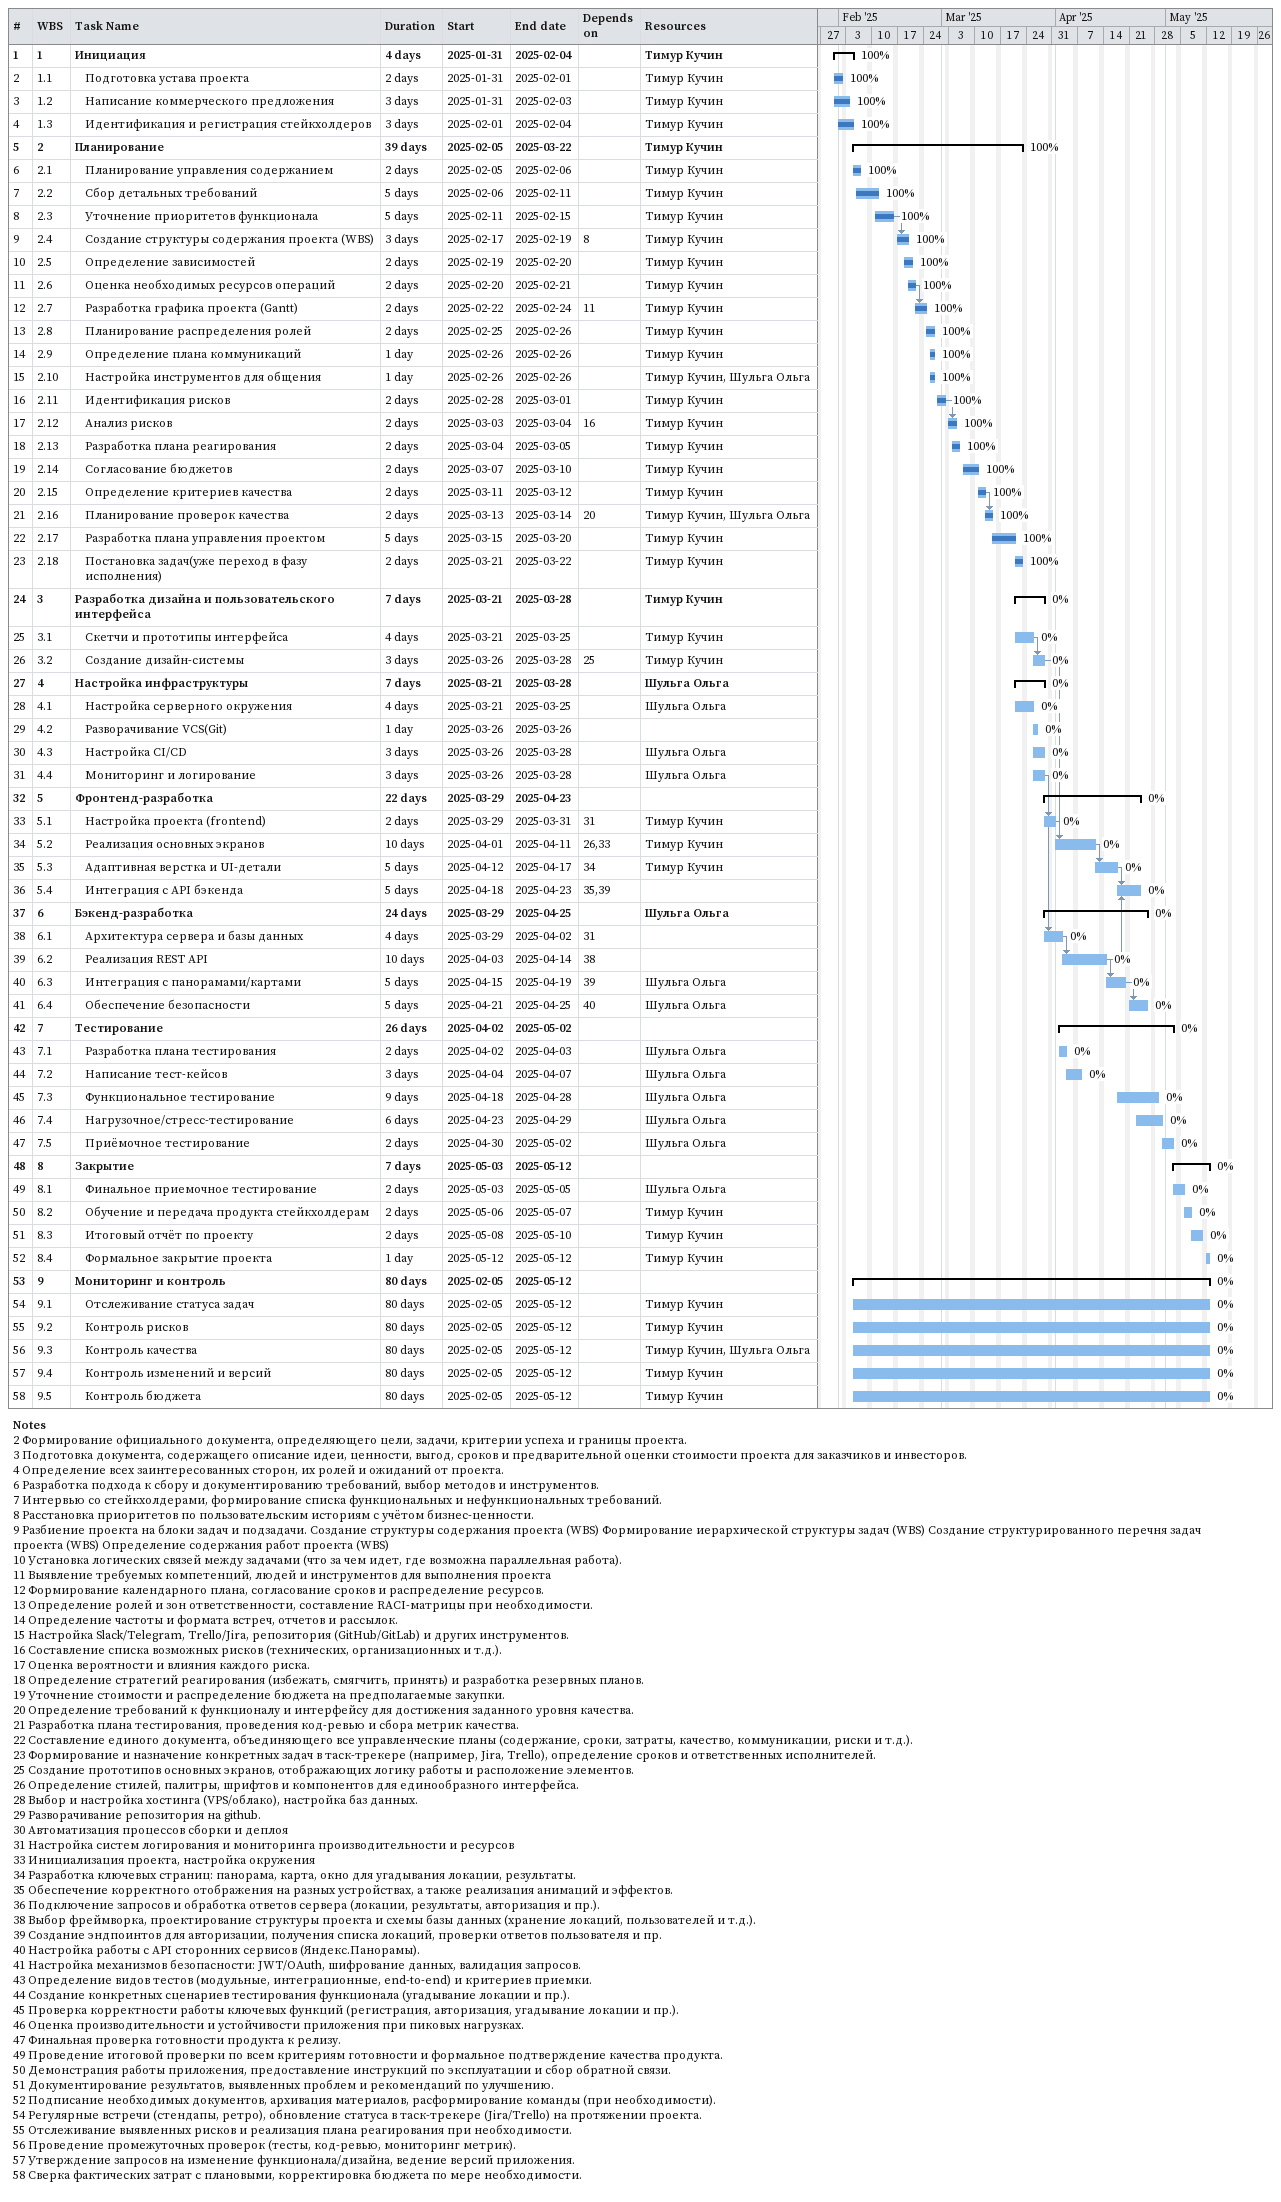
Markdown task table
| ID | WBS | Task | Duration | Start | Finish | Predecessors | Resources | % complete |
|---|---|---|---|---|---|---|---|---|
| 1 | 1 | **Инициация** | 4d | 2025-01-31 | 2025-02-04 |  | Тимур Кучин | 100 |
| 2 | 1.1 | Подготовка устава проекта | 2d | 2025-01-31 | 2025-02-01 |  | Тимур Кучин | 100 |
| 3 | 1.2 | Написание коммерческого предложения | 3d | 2025-01-31 | 2025-02-03 |  | Тимур Кучин | 100 |
| 4 | 1.3 | Идентификация и регистрация стейкхолдеров | 3d | 2025-02-01 | 2025-02-04 |  | Тимур Кучин | 100 |
| 5 | 2 | **Планирование** | 39d | 2025-02-05 | 2025-03-22 |  | Тимур Кучин | 100 |
| 6 | 2.1 | Планирование управления содержанием | 2d | 2025-02-05 | 2025-02-06 |  | Тимур Кучин | 100 |
| 7 | 2.2 | Сбор детальных требований | 5d | 2025-02-06 | 2025-02-11 |  | Тимур Кучин | 100 |
| 8 | 2.3 | Уточнение приоритетов функционала | 5d | 2025-02-11 | 2025-02-15 |  | Тимур Кучин | 100 |
| 9 | 2.4 | Создание структуры содержания проекта (WBS) | 3d | 2025-02-17 | 2025-02-19 | 8 | Тимур Кучин | 100 |
| 10 | 2.5 | Определение зависимостей | 2d | 2025-02-19 | 2025-02-20 |  | Тимур Кучин | 100 |
| 11 | 2.6 | Оценка необходимых ресурсов операций | 2d | 2025-02-20 | 2025-02-21 |  | Тимур Кучин | 100 |
| 12 | 2.7 | Разработка графика проекта (Gantt) | 2d | 2025-02-22 | 2025-02-24 | 11 | Тимур Кучин | 100 |
| 13 | 2.8 | Планирование распределения ролей | 2d | 2025-02-25 | 2025-02-26 |  | Тимур Кучин | 100 |
| 14 | 2.9 | Определение плана коммуникаций | 1d | 2025-02-26 | 2025-02-26 |  | Тимур Кучин | 100 |
| 15 | 2.10 | Настройка инструментов для общения | 1d | 2025-02-26 | 2025-02-26 |  | Тимур Кучин, Шульга Ольга | 100 |
| 16 | 2.11 | Идентификация рисков | 2d | 2025-02-28 | 2025-03-01 |  | Тимур Кучин | 100 |
| 17 | 2.12 | Анализ рисков | 2d | 2025-03-03 | 2025-03-04 | 16 | Тимур Кучин | 100 |
| 18 | 2.13 | Разработка плана реагирования | 2d | 2025-03-04 | 2025-03-05 |  | Тимур Кучин | 100 |
| 19 | 2.14 | Согласование бюджетов | 2d | 2025-03-07 | 2025-03-10 |  | Тимур Кучин | 100 |
| 20 | 2.15 | Определение критериев качества | 2d | 2025-03-11 | 2025-03-12 |  | Тимур Кучин | 100 |
| 21 | 2.16 | Планирование проверок качества | 2d | 2025-03-13 | 2025-03-14 | 20 | Тимур Кучин, Шульга Ольга | 100 |
| 22 | 2.17 | Разработка плана управления проектом | 5d | 2025-03-15 | 2025-03-20 |  | Тимур Кучин | 100 |
| 23 | 2.18 | Постановка задач(уже переход в фазу исполнения) | 2d | 2025-03-21 | 2025-03-22 |  | Тимур Кучин | 100 |
| 24 | 3 | **Разработка дизайна и пользовательского интерфейса** | 7d | 2025-03-21 | 2025-03-28 |  | Тимур Кучин | 0 |
| 25 | 3.1 | Скетчи и прототипы интерфейса | 4d | 2025-03-21 | 2025-03-25 |  | Тимур Кучин | 0 |
| 26 | 3.2 | Создание дизайн-системы | 3d | 2025-03-26 | 2025-03-28 | 25 | Тимур Кучин | 0 |
| 27 | 4 | **Настройка инфраструктуры** | 7d | 2025-03-21 | 2025-03-28 |  | Шульга Ольга | 0 |
| 28 | 4.1 | Настройка серверного окружения | 4d | 2025-03-21 | 2025-03-25 |  | Шульга Ольга | 0 |
| 29 | 4.2 | Разворачивание VCS(Git) | 1d | 2025-03-26 | 2025-03-26 |  |  | 0 |
| 30 | 4.3 | Настройка CI/CD | 3d | 2025-03-26 | 2025-03-28 |  | Шульга Ольга | 0 |
| 31 | 4.4 | Мониторинг и логирование | 3d | 2025-03-26 | 2025-03-28 |  | Шульга Ольга | 0 |
| 32 | 5 | **Фронтенд-разработка** | 22d | 2025-03-29 | 2025-04-23 |  |  | 0 |
| 33 | 5.1 | Настройка проекта (frontend) | 2d | 2025-03-29 | 2025-03-31 | 31 | Тимур Кучин | 0 |
| 34 | 5.2 | Реализация основных экранов | 10d | 2025-04-01 | 2025-04-11 | 26, 33 | Тимур Кучин | 0 |
| 35 | 5.3 | Адаптивная верстка и UI-детали | 5d | 2025-04-12 | 2025-04-17 | 34 | Тимур Кучин | 0 |
| 36 | 5.4 | Интеграция с API бэкенда | 5d | 2025-04-18 | 2025-04-23 | 35, 39 |  | 0 |
| 37 | 6 | **Бэкенд-разработка** | 24d | 2025-03-29 | 2025-04-25 |  | Шульга Ольга | 0 |
| 38 | 6.1 | Архитектура сервера и базы данных | 4d | 2025-03-29 | 2025-04-02 | 31 |  | 0 |
| 39 | 6.2 | Реализация REST API | 10d | 2025-04-03 | 2025-04-14 | 38 |  | 0 |
| 40 | 6.3 | Интеграция с панорамами/картами | 5d | 2025-04-15 | 2025-04-19 | 39 | Шульга Ольга | 0 |
| 41 | 6.4 | Обеспечение безопасности | 5d | 2025-04-21 | 2025-04-25 | 40 | Шульга Ольга | 0 |
| 42 | 7 | **Тестирование** | 26d | 2025-04-02 | 2025-05-02 |  |  | 0 |
| 43 | 7.1 | Разработка плана тестирования | 2d | 2025-04-02 | 2025-04-03 |  | Шульга Ольга | 0 |
| 44 | 7.2 | Написание тест-кейсов | 3d | 2025-04-04 | 2025-04-07 |  | Шульга Ольга | 0 |
| 45 | 7.3 | Функциональное тестирование | 9d | 2025-04-18 | 2025-04-28 |  | Шульга Ольга | 0 |
| 46 | 7.4 | Нагрузочное/стресс-тестирование | 6d | 2025-04-23 | 2025-04-29 |  | Шульга Ольга | 0 |
| 47 | 7.5 | Приёмочное тестирование | 2d | 2025-04-30 | 2025-05-02 |  | Шульга Ольга | 0 |
| 48 | 8 | **Закрытие** | 7d | 2025-05-03 | 2025-05-12 |  |  | 0 |
| 49 | 8.1 | Финальное приемочное тестирование | 2d | 2025-05-03 | 2025-05-05 |  | Шульга Ольга | 0 |
| 50 | 8.2 | Обучение и передача продукта стейкхолдерам | 2d | 2025-05-06 | 2025-05-07 |  | Тимур Кучин | 0 |
| 51 | 8.3 | Итоговый отчёт по проекту | 2d | 2025-05-08 | 2025-05-10 |  | Тимур Кучин | 0 |
| 52 | 8.4 | Формальное закрытие проекта | 1d | 2025-05-12 | 2025-05-12 |  | Тимур Кучин | 0 |
| 53 | 9 | **Мониторинг и контроль** | 80d | 2025-02-05 | 2025-05-12 |  |  | 0 |
| 54 | 9.1 | Отслеживание статуса задач | 80d | 2025-02-05 | 2025-05-12 |  | Тимур Кучин | 0 |
| 55 | 9.2 | Контроль рисков | 80d | 2025-02-05 | 2025-05-12 |  | Тимур Кучин | 0 |
| 56 | 9.3 | Контроль качества | 80d | 2025-02-05 | 2025-05-12 |  | Тимур Кучин, Шульга Ольга | 0 |
| 57 | 9.4 | Контроль изменений и версий | 80d | 2025-02-05 | 2025-05-12 |  | Тимур Кучин | 0 |
| 58 | 9.5 | Контроль бюджета | 80d | 2025-02-05 | 2025-05-12 |  | Тимур Кучин | 0 |

Notes
- 2: Формирование официального документа, определяющего цели, задачи, критерии успеха и границы проекта.
- 3: Подготовка документа, содержащего описание идеи, ценности, выгод, сроков и предварительной оценки стоимости проекта для заказчиков и инвесторов.
- 4: Определение всех заинтересованных сторон, их ролей и ожиданий от проекта.
- 6: Разработка подхода к сбору и документированию требований, выбор методов и инструментов.
- 7: Интервью со стейкхолдерами, формирование списка функциональных и нефункциональных требований.
- 8: Расстановка приоритетов по пользовательским историям с учётом бизнес-ценности.
- 9: Разбиение проекта на блоки задач и подзадачи. Создание структуры содержания проекта (WBS) Формирование иерархической структуры задач (WBS) Создание структурированного перечня задач проекта (WBS) Определение содержания работ проекта (WBS)
- 10: Установка логических связей между задачами (что за чем идет, где возможна параллельная работа).
- 11: Выявление требуемых компетенций, людей и инструментов для выполнения проекта
- 12: Формирование календарного плана, согласование сроков и распределение ресурсов.
- 13: Определение ролей и зон ответственности, составление RACI-матрицы при необходимости.
- 14: Определение частоты и формата встреч, отчетов и рассылок.
- 15: Настройка Slack/Telegram, Trello/Jira, репозитория (GitHub/GitLab) и других инструментов.
- 16: Составление списка возможных рисков (технических, организационных и т.д.).
- 17: Оценка вероятности и влияния каждого риска.
- 18: Определение стратегий реагирования (избежать, смягчить, принять) и разработка резервных планов.
- 19: Уточнение стоимости и распределение бюджета на предполагаемые закупки.
- 20: Определение требований к функционалу и интерфейсу для достижения заданного уровня качества.
- 21: Разработка плана тестирования, проведения код-ревью и сбора метрик качества.
- 22: Составление единого документа, объединяющего все управленческие планы (содержание, сроки, затраты, качество, коммуникации, риски и т.д.).
- 23: Формирование и назначение конкретных задач в таск-трекере (например, Jira, Trello), определение сроков и ответственных исполнителей.
- 25: Создание прототипов основных экранов, отображающих логику работы и расположение элементов.
- 26: Определение стилей, палитры, шрифтов и компонентов для единообразного интерфейса.
- 28: Выбор и настройка хостинга (VPS/облако), настройка баз данных.
- 29: Разворачивание репозитория на github.
- 30: Автоматизация процессов сборки и деплоя
- 31: Настройка систем логирования и мониторинга производительности и ресурсов
- 33: Инициализация проекта, настройка окружения
- 34: Разработка ключевых страниц: панорама, карта, окно для угадывания локации, результаты.
- 35: Обеспечение корректного отображения на разных устройствах, а также реализация анимаций и эффектов.
- 36: Подключение запросов и обработка ответов сервера (локации, результаты, авторизация и пр.).
- 38: Выбор фреймворка, проектирование структуры проекта и схемы базы данных (хранение локаций, пользователей и т.д.).
- 39: Создание эндпоинтов для авторизации, получения списка локаций, проверки ответов пользователя и пр.
- 40: Настройка работы с API сторонних сервисов (Яндекс.Панорамы).
- 41: Настройка механизмов безопасности: JWT/OAuth, шифрование данных, валидация запросов.
- 43: Определение видов тестов (модульные, интеграционные, end-to-end) и критериев приемки.
- 44: Создание конкретных сценариев тестирования функционала (угадывание локации и пр.).
- 45: Проверка корректности работы ключевых функций (регистрация, авторизация, угадывание локации и пр.).
- 46: Оценка производительности и устойчивости приложения при пиковых нагрузках.
- 47: Финальная проверка готовности продукта к релизу.
- 49: Проведение итоговой проверки по всем критериям готовности и формальное подтверждение качества продукта.
- 50: Демонстрация работы приложения, предоставление инструкций по эксплуатации и сбор обратной связи.
- 51: Документирование результатов, выявленных проблем и рекомендаций по улучшению.
- 52: Подписание необходимых документов, архивация материалов, расформирование команды (при необходимости).
- 54: Регулярные встречи (стендапы, ретро), обновление статуса в таск-трекере (Jira/Trello) на протяжении проекта.
- 55: Отслеживание выявленных рисков и реализация плана реагирования при необходимости.
- 56: Проведение промежуточных проверок (тесты, код-ревью, мониторинг метрик).
- 57: Утверждение запросов на изменение функционала/дизайна, ведение версий приложения.
- 58: Сверка фактических затрат с плановыми, корректировка бюджета по мере необходимости.
